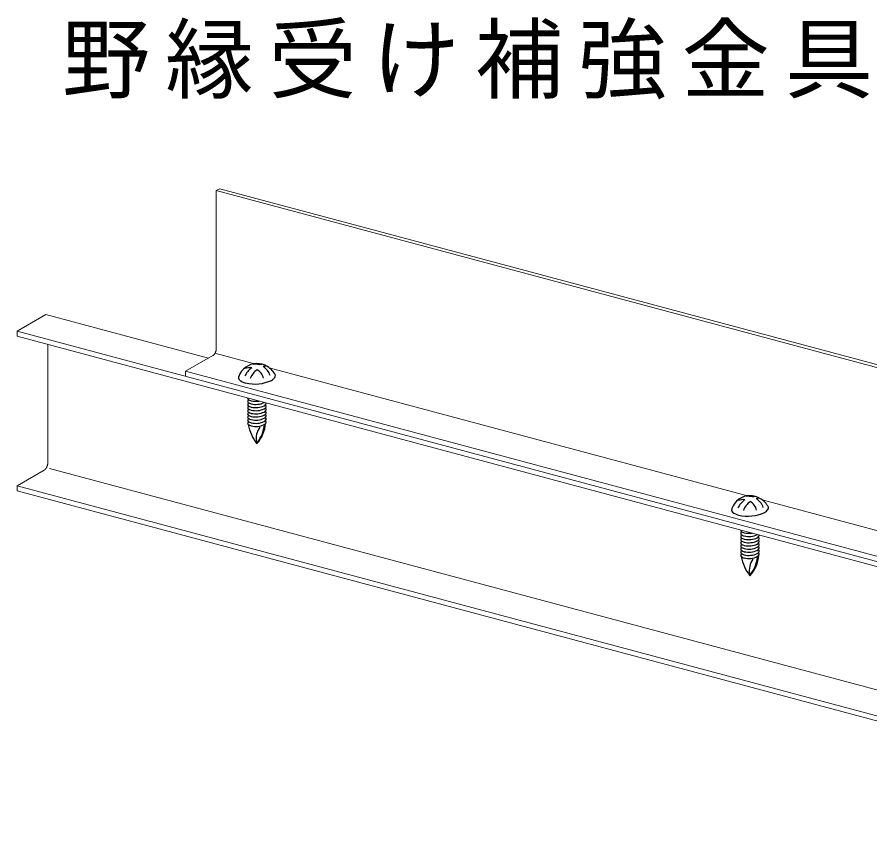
# Model space of a CAD drawing. Units: millimetres on the paper, with parts at other scales. Extents: x -195 to 195, y -140 to 138.
# Drawn here: x 143.59 to 158.09, y 18.24 to 31.98 of the extents above; entities that cross this region are included whole.
import ezdxf

# ---------------------------------------------------------------- set-up
doc = ezdxf.new("R2010")
doc.units = ezdxf.units.MM
for name, color, linetype, lineweight in [('4-2_野縁受け', 3, 'Continuous', 18), ('4-6_文字', 7, 'Continuous', 18), ('4-B_補強金具・金具・その他', 3, 'Continuous', 18), ('4-C_ビス・アンカーボルト・強調図形', 2, 'Continuous', 25)]:
    doc.layers.add(name, color=color, linetype=linetype, lineweight=lineweight)
doc.styles.add('ＭＳ ゴシック', font='')
doc.styles.get('ＭＳ ゴシック').set_extended_font_data('MS Gothic')

msp = doc.modelspace()

# ---------------------------------------------------------------- linework, layer by layer
at = {"layer": '4-2_野縁受け'}
for p, q in [((144.085, 26.918), (143.594, 26.634)), ((146.849, 26.177), (144.085, 26.918)), ((143.594, 26.549), (143.594, 26.634)), ((143.594, 26.634), (165.297, 20.819)), ((165.3, 20.733), (143.594, 26.549)), ((144.115, 24.392), (144.115, 26.409)), ((144.057, 24.273), (143.594, 24.006)), ((165.083, 18.689), (144.145, 24.299)), ((143.594, 23.92), (143.594, 24.006)), ((143.594, 24.006), (154.162, 21.174)), ((160.038, 19.514), (143.594, 23.92)), ((154.162, 21.174), (165.127, 18.236))]:
    msp.add_line(p, q, dxfattribs=at)
for centre, radius, start, end in [((143.945, 24.397), 0.171, 345.07, 347.8424), ((143.951, 24.396), 0.164, 347.8394, 350.6821), ((143.97, 24.393), 0.145, 353.6215, 356.7085), ((143.96, 24.394), 0.156, 350.6788, 353.6251), ((143.982, 24.393), 0.133, 356.7043, 359.9736), ((144.025, 24.33), 0.0654, 300.0736, 305.3261), ((144.018, 24.339), 0.0769, 305.318, 310.036), ((144.01, 24.349), 0.0893, 310.0284, 314.296), ((144.001, 24.358), 0.102, 314.2893, 318.1833), ((143.991, 24.367), 0.116, 318.1774, 321.7653), ((143.981, 24.375), 0.129, 321.7602, 325.1003), ((143.97, 24.382), 0.141, 325.096, 328.2385), ((143.961, 24.388), 0.152, 328.2347, 331.2234), ((143.953, 24.393), 0.162, 331.22, 334.0933), ((143.947, 24.396), 0.169, 334.0902, 336.8823), ((143.942, 24.398), 0.173, 336.8795, 339.6222), ((143.941, 24.398), 0.175, 339.6194, 342.3426), ((143.942, 24.398), 0.174, 342.3399, 345.0729)]:
    msp.add_arc(centre, radius, start, end, dxfattribs=at)
at = {"layer": '4-B_補強金具・金具・その他'}
for p, q in [((147.039, 29.058), (146.981, 29.025)), ((165.61, 24.033), (146.981, 29.025)), ((146.981, 26.339), (146.981, 29.025)), ((147.039, 29.058), (165.668, 24.067)), ((147.63, 26.079), (146.959, 26.259)), ((146.923, 26.22), (146.46, 25.952)), ((156.012, 23.833), (147.881, 26.012)), ((146.46, 25.867), (146.46, 25.952)), ((146.46, 25.952), (165.089, 20.961)), ((164.395, 21.587), (156.264, 23.766))]:
    msp.add_line(p, q, dxfattribs=at)
for centre, radius, start, end in [((146.846, 26.322), 0.129, 321.7602, 325.1003), ((146.836, 26.329), 0.141, 325.096, 328.2385), ((146.827, 26.335), 0.152, 328.2347, 331.2234), ((146.819, 26.339), 0.162, 331.22, 334.0933), ((146.812, 26.342), 0.169, 334.0902, 336.8823), ((146.808, 26.344), 0.173, 336.8795, 339.6222), ((146.806, 26.345), 0.175, 339.6194, 342.3426), ((146.807, 26.344), 0.174, 342.3399, 345.0729), ((146.811, 26.343), 0.171, 345.07, 347.8424), ((146.817, 26.342), 0.164, 347.8394, 350.6821), ((146.836, 26.34), 0.145, 353.6215, 356.7085), ((146.826, 26.341), 0.156, 350.6788, 353.6251), ((146.848, 26.339), 0.133, 356.7043, 359.9736), ((146.89, 26.276), 0.0654, 300.0736, 305.3261), ((146.884, 26.286), 0.0769, 305.318, 310.036), ((146.876, 26.295), 0.0893, 310.0284, 314.296), ((146.867, 26.305), 0.102, 314.2893, 318.1833), ((146.857, 26.314), 0.116, 318.1774, 321.7653)]:
    msp.add_arc(centre, radius, start, end, dxfattribs=at)
at = {"layer": '4-C_ビス・アンカーボルト・強調図形'}
for centre, radius, start, end in [((147.669, 25.758), 0.324, 89.7212, 160.7831), ((147.769, 25.735), 0.333, 123.5456, 156.0995), ((147.553, 25.775), 0.24, 82.2059, 110.6385), ((147.87, 25.712), 0.332, 125.8365, 159.3623), ((147.636, 25.799), 0.273, 74.6276, 95.381), ((147.678, 25.758), 0.325, 57.5758, 91.8311), ((147.553, 25.775), 0.24, 15.1248, 59.3645), ((147.769, 25.735), 0.333, 93.1488, 100.5627), ((147.87, 25.712), 0.332, 97.8228, 105.8117), ((147.636, 25.799), 0.273, 17.5552, 58.363), ((147.67, 25.729), 0.353, 26.5462, 58.8996), ((147.442, 25.837), 0.0839, 149.1963, 182.6544), ((147.4, 25.837), 0.0416, 185.2295, 230.6299), ((147.829, 25.961), 0.186, 298.9932, 322.6818), ((147.931, 25.878), 0.0548, 326.649, 9.4191), ((147.548, 26.026), 0.282, 231.876, 255.5219), ((147.535, 25.967), 0.222, 254.9207, 255.0793), ((147.635, 26.403), 0.668, 256.4175, 295.1932), ((147.535, 25.493), 0.0208, 185.2295, 230.6299), ((147.535, 25.44), 0.0208, 185.2295, 230.6299), ((147.535, 25.386), 0.0208, 185.2295, 230.6299), ((147.557, 25.493), 0.0419, 173.4765, 182.6544), ((147.557, 25.44), 0.0419, 149.1963, 182.6544), ((147.557, 25.386), 0.0419, 149.1963, 182.6544), ((147.59, 25.417), 0.0828, 137.8633, 147.4363), ((147.59, 25.363), 0.0828, 137.8633, 147.4363), ((147.609, 25.588), 0.141, 231.876, 255.5219), ((147.609, 25.535), 0.141, 231.876, 255.5219), ((147.653, 25.776), 0.334, 256.4175, 279.3456), ((147.653, 25.723), 0.334, 256.4175, 295.1932), ((147.75, 25.448), 0.0931, 298.9932, 322.6818), ((147.739, 25.281), 0.124, 50.9955, 52.9494), ((147.792, 25.351), 0.0372, 18.3262, 46.8176), ((147.801, 25.407), 0.0274, 326.649, 19.3447), ((147.535, 25.333), 0.0208, 185.2295, 230.6299), ((147.535, 25.279), 0.0208, 185.2295, 230.6299), ((147.557, 25.333), 0.0419, 149.1963, 182.6544), ((147.557, 25.279), 0.0419, 149.1963, 182.6544), ((147.557, 25.226), 0.0419, 149.1963, 182.6544), ((147.59, 25.31), 0.0828, 137.8633, 147.4363), ((147.59, 25.256), 0.0828, 137.8633, 147.4363), ((147.59, 25.203), 0.0828, 137.8633, 147.4363), ((147.609, 25.481), 0.141, 231.876, 255.5219), ((147.609, 25.427), 0.141, 231.876, 255.5219), ((147.609, 25.374), 0.141, 231.876, 255.5219), ((147.653, 25.669), 0.334, 256.4175, 295.1932), ((147.653, 25.616), 0.334, 256.4175, 295.1932), ((147.653, 25.562), 0.334, 256.4175, 295.1932), ((147.75, 25.395), 0.0931, 298.9932, 322.6818), ((147.75, 25.341), 0.0931, 298.9932, 322.6818), ((147.75, 25.288), 0.0931, 298.9932, 322.6818), ((147.739, 25.228), 0.124, 50.9955, 52.9494), ((147.739, 25.174), 0.124, 50.9955, 52.9494), ((147.792, 25.297), 0.0372, 18.3262, 46.8176), ((147.792, 25.244), 0.0372, 18.3262, 46.8176), ((147.801, 25.353), 0.0274, 326.649, 19.3447), ((147.801, 25.3), 0.0274, 326.649, 19.3447), ((147.801, 25.246), 0.0274, 326.649, 19.3447), ((147.535, 25.226), 0.0208, 185.2295, 230.6299), ((147.535, 25.172), 0.0208, 185.2295, 230.6299), ((147.535, 25.118), 0.0208, 185.2295, 230.6299), ((147.557, 25.172), 0.0419, 149.1963, 182.6544), ((147.557, 25.118), 0.0419, 149.1963, 182.6544), ((147.557, 25.065), 0.0419, 149.1963, 182.6544), ((147.59, 25.149), 0.0828, 137.8633, 147.4363), ((147.59, 25.095), 0.0828, 137.8633, 147.4363), ((147.59, 25.042), 0.0828, 137.8633, 147.4363), ((147.609, 25.32), 0.141, 231.876, 255.5219), ((147.609, 25.267), 0.141, 231.876, 255.5219), ((147.609, 25.213), 0.141, 231.876, 255.5219), ((147.653, 25.509), 0.334, 256.4175, 295.1932), ((147.653, 25.455), 0.334, 256.4175, 295.1932), ((147.653, 25.401), 0.334, 256.4175, 295.1932), ((147.75, 25.234), 0.0931, 298.9932, 322.6818), ((147.75, 25.181), 0.0931, 298.9932, 322.6818), ((147.739, 25.121), 0.124, 50.9955, 52.9494), ((147.739, 25.067), 0.124, 50.9955, 52.9494), ((147.739, 25.013), 0.124, 50.9955, 52.9494), ((147.792, 25.19), 0.0372, 18.3262, 46.8176), ((147.792, 25.137), 0.0372, 18.3262, 46.8176), ((147.792, 25.083), 0.0372, 18.3262, 46.8176), ((147.801, 25.193), 0.0274, 326.649, 19.3447), ((147.801, 25.139), 0.0274, 326.649, 19.3447), ((147.801, 25.086), 0.0274, 326.649, 19.3447), ((147.535, 25.065), 0.0208, 185.2295, 230.6299), ((147.609, 25.16), 0.141, 231.876, 255.5219), ((148.28, 25.193), 0.771, 190.9839, 217.7254), ((147.653, 25.348), 0.334, 256.4175, 295.1932), ((147.983, 24.808), 0.325, 143.3847, 190.4098), ((147.263, 25.104), 0.558, 316.8682, 356.1779), ((147.197, 25.108), 0.606, 322.9568, 352.7659), ((147.75, 25.127), 0.0931, 298.9932, 322.6818), ((156.052, 23.512), 0.324, 89.7212, 160.7831), ((156.019, 23.553), 0.273, 74.6276, 95.381), ((156.061, 23.511), 0.325, 57.5758, 91.8311), ((156.152, 23.489), 0.333, 93.1488, 100.5627), ((156.252, 23.466), 0.332, 97.8228, 105.8117), ((156.019, 23.553), 0.273, 17.5552, 58.363), ((156.053, 23.483), 0.353, 26.5462, 58.8996), ((156.152, 23.489), 0.333, 123.5456, 156.0995), ((155.936, 23.529), 0.24, 82.2059, 110.6385), ((156.252, 23.466), 0.332, 125.8365, 159.3623), ((155.936, 23.529), 0.24, 15.1248, 59.3645), ((156.314, 23.632), 0.0548, 326.649, 9.4191), ((155.825, 23.59), 0.0839, 149.1963, 182.6544), ((155.783, 23.59), 0.0416, 185.2295, 230.6299), ((155.931, 23.78), 0.282, 231.876, 255.5219), ((155.918, 23.721), 0.222, 254.9207, 255.0793), ((156.018, 24.156), 0.668, 256.4175, 295.1932), ((156.212, 23.715), 0.186, 298.9932, 322.6818), ((155.939, 23.247), 0.0419, 173.4765, 182.6544), ((155.918, 23.247), 0.0208, 185.2295, 230.6299), ((155.939, 23.194), 0.0419, 149.1963, 182.6544), ((155.973, 23.171), 0.0828, 137.8633, 147.4363), ((155.992, 23.342), 0.141, 231.876, 255.5219), ((156.036, 23.53), 0.334, 256.4175, 279.3456), ((155.918, 23.194), 0.0208, 185.2295, 230.6299), ((155.939, 23.14), 0.0419, 149.1963, 182.6544), ((155.918, 23.14), 0.0208, 185.2295, 230.6299), ((155.939, 23.087), 0.0419, 149.1963, 182.6544), ((155.918, 23.087), 0.0208, 185.2295, 230.6299), ((155.939, 23.033), 0.0419, 149.1963, 182.6544), ((155.973, 23.117), 0.0828, 137.8633, 147.4363), ((155.973, 23.063), 0.0828, 137.8633, 147.4363), ((155.973, 23.01), 0.0828, 137.8633, 147.4363), ((155.992, 23.288), 0.141, 231.876, 255.5219), ((155.992, 23.235), 0.141, 231.876, 255.5219), ((155.992, 23.181), 0.141, 231.876, 255.5219), ((156.036, 23.477), 0.334, 256.4175, 295.1932), ((156.036, 23.423), 0.334, 256.4175, 295.1932), ((156.036, 23.37), 0.334, 256.4175, 295.1932), ((156.133, 23.256), 0.0931, 298.9932, 301.22), ((156.133, 23.202), 0.0931, 298.9932, 322.6818), ((156.133, 23.149), 0.0931, 298.9932, 322.6818), ((156.122, 23.035), 0.124, 50.9955, 52.9494), ((156.122, 22.982), 0.124, 50.9955, 52.9494), ((156.174, 23.105), 0.0372, 18.3262, 46.8176), ((156.174, 23.051), 0.0372, 18.3262, 46.8176), ((156.184, 23.161), 0.0274, 326.649, 19.3447), ((156.184, 23.107), 0.0274, 326.649, 19.3447), ((156.184, 23.054), 0.0274, 326.649, 19.3447), ((155.918, 23.033), 0.0208, 185.2295, 230.6299), ((155.939, 22.979), 0.0419, 149.1963, 182.6544), ((155.918, 22.979), 0.0208, 185.2295, 230.6299), ((155.939, 22.926), 0.0419, 149.1963, 182.6544), ((155.918, 22.926), 0.0208, 185.2295, 230.6299), ((155.973, 22.956), 0.0828, 137.8633, 147.4363), ((155.973, 22.903), 0.0828, 137.8633, 147.4363), ((155.992, 23.128), 0.141, 231.876, 255.5219), ((155.992, 23.074), 0.141, 231.876, 255.5219), ((155.992, 23.021), 0.141, 231.876, 255.5219), ((156.036, 23.316), 0.334, 256.4175, 295.1932), ((156.036, 23.262), 0.334, 256.4175, 295.1932), ((156.133, 23.095), 0.0931, 298.9932, 322.6818), ((156.133, 23.042), 0.0931, 298.9932, 322.6818), ((156.133, 22.988), 0.0931, 298.9932, 322.6818), ((156.122, 22.928), 0.124, 50.9955, 52.9494), ((156.122, 22.874), 0.124, 50.9955, 52.9494), ((156.122, 22.821), 0.124, 50.9955, 52.9494), ((156.174, 22.998), 0.0372, 18.3262, 46.8176), ((156.174, 22.944), 0.0372, 18.3262, 46.8176), ((156.174, 22.89), 0.0372, 18.3262, 46.8176), ((156.184, 23), 0.0274, 326.649, 19.3447), ((156.184, 22.947), 0.0274, 326.649, 19.3447), ((155.939, 22.872), 0.0419, 149.1963, 182.6544), ((155.918, 22.872), 0.0208, 185.2295, 230.6299), ((155.939, 22.819), 0.0419, 149.1963, 182.6544), ((155.918, 22.819), 0.0208, 185.2295, 230.6299), ((155.973, 22.849), 0.0828, 137.8633, 147.4363), ((155.973, 22.796), 0.0828, 137.8633, 147.4363), ((155.992, 22.967), 0.141, 231.876, 255.5219), ((155.992, 22.913), 0.141, 231.876, 255.5219), ((156.663, 22.947), 0.771, 190.9839, 217.7254), ((156.036, 23.209), 0.334, 256.4175, 295.1932), ((156.036, 23.155), 0.334, 256.4175, 295.1932), ((156.036, 23.102), 0.334, 256.4175, 295.1932), ((155.646, 22.857), 0.558, 316.8682, 356.1779), ((155.58, 22.862), 0.606, 322.9568, 352.7659), ((156.133, 22.934), 0.0931, 298.9932, 322.6818), ((156.133, 22.881), 0.0931, 298.9932, 322.6818), ((156.122, 22.767), 0.124, 50.9955, 52.9494), ((156.174, 22.837), 0.0372, 18.3262, 46.8176), ((156.184, 22.893), 0.0274, 326.649, 19.3447), ((156.184, 22.839), 0.0274, 326.649, 19.3447), ((156.366, 22.562), 0.325, 143.3847, 190.4098)]:
    msp.add_arc(centre, radius, start, end, dxfattribs=at)

# ---------------------------------------------------------------- texts
at = {"layer": '4-6_文字', "insert": (144.358, 30.578), "char_height": 1.1, "attachment_point": 7, "style": 'ＭＳ ゴシック'}
msp.add_mtext('\\T1.17;野縁受け補強金具', dxfattribs=at)

doc.saveas('drawing.dxf')
